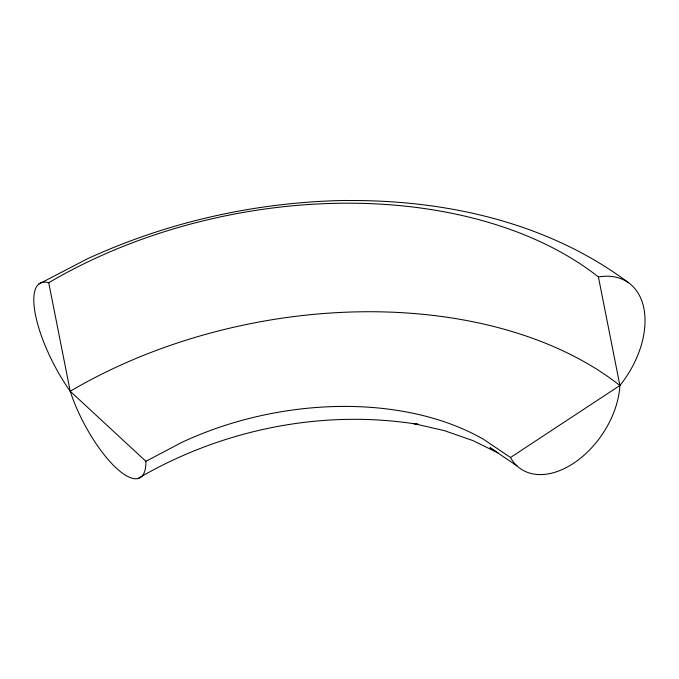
<?xml version="1.0" encoding="UTF-8"?>
<svg xmlns="http://www.w3.org/2000/svg" width="679" height="679" viewBox="0 0 679 679"><rect width="100%" height="100%" fill="white"/><g stroke="black" fill="none" stroke-linecap="round" stroke-linejoin="round"><path stroke-width="1.02" d="M598.403 276.99A79.596 51.604 -56 0 1 643.879 308.385A79.596 51.604 -56 0 1 619.885 385.502L510.506 457.502L483.584 439.347A254.031 162.604 -11.2 0 0 181.59 442.504L145.9 461.313A74.342 24.096 62.2 0 1 116.338 468.111A74.342 24.096 62.2 0 1 70.192 391.24A79.596 25.794 62.2 0 1 35.444 314.733A79.596 25.794 62.2 0 1 48.735 282.727A398.072 254.812 -11.2 0 1 598.411 276.956L619.902 385.519A74.342 48.201 -56 0 1 573.492 463.341A74.342 48.201 -56 0 1 510.472 457.536M38.644 284.153L87.362 258.826C168.002 221.77 256.212 202.079 344.898 200.466L348.132 200.534C446.57 199.915 548.182 222.653 628.109 282.422M137.905 478.534C221.617 429.518 322.245 408.86 418.247 424.392M418.476 424.367L413.901 423.637L444.652 430.724L473.025 440.629L498.53 453.173L490.043 447.707L517.211 466.023M48.718 282.693L70.217 391.257L145.9 461.313M70.217 391.257A398.072 254.812 -11.2 0 1 619.902 385.519"/></g></svg>
